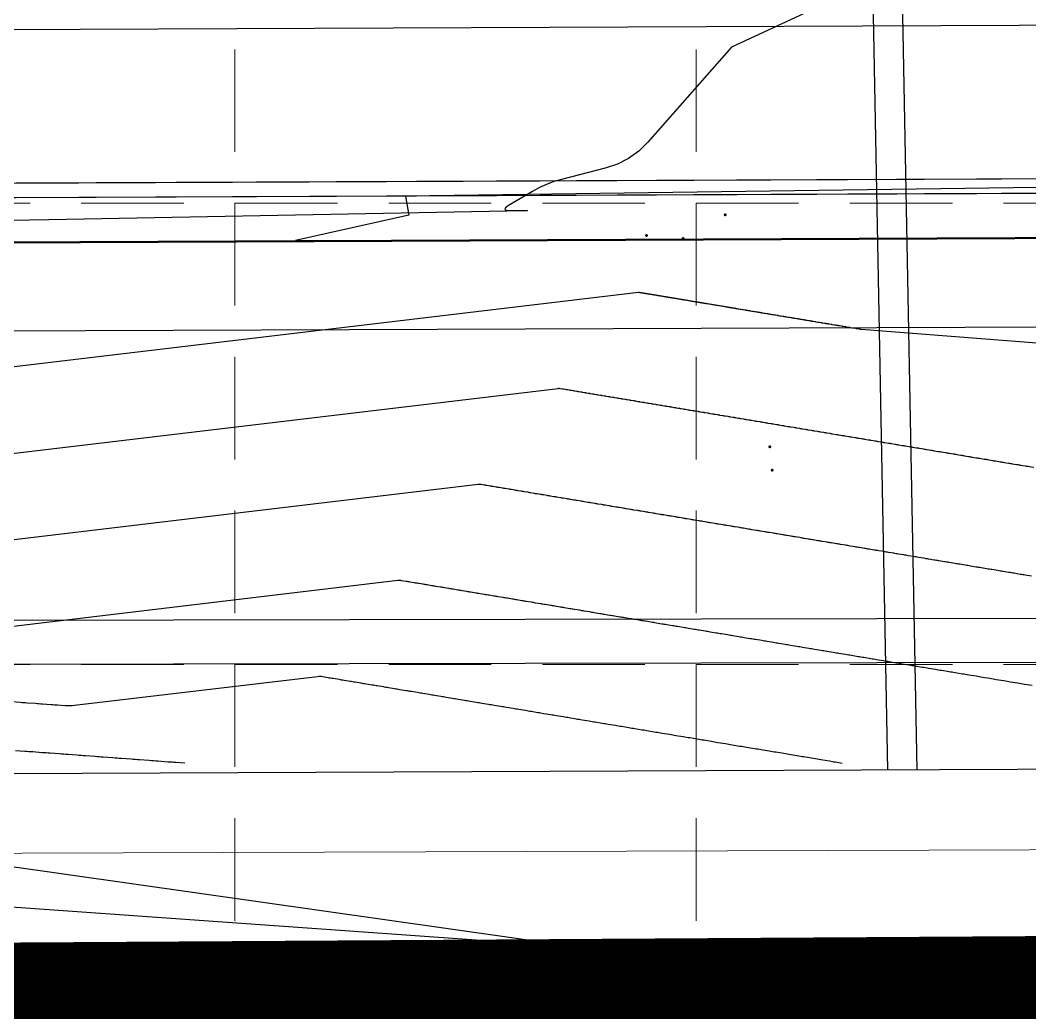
# Model space of a CAD drawing. Header units: feet. Extents: x 2331696 to 2332706, y 6924295 to 6924927.
# Drawn here: x 2332382.62 to 2332417.1, y 6924725.01 to 6924758.9 of the extents above; entities that cross this region are included whole.
import ezdxf

# ---------------------------------------------------------------- set-up
doc = ezdxf.new("R2010")
doc.units = ezdxf.units.FT
doc.header["$MEASUREMENT"] = 0
doc.linetypes.add('DASHED', pattern=[0.75, 0.5, -0.25])
doc.linetypes.add('HIDDEN', pattern=[0.375, 0.25, -0.125])
for name, color, linetype in [('A-building', 3, 'Continuous'), ('BNDY', 7, 'Continuous'), ('EC', 35, 'Continuous'), ('EX-SD-REMOVE', 81, 'Continuous'), ('EX-SPOT-ELEV', 7, 'Continuous'), ('EX-SS', 90, 'Continuous'), ('EX-WL', 140, 'Continuous'), ('GRID', 254, 'HIDDEN'), ('Level 58', 7, 'Continuous'), ('PC', 35, 'Continuous'), ('PROP-B-CURB', 15, 'Continuous'), ('PROP-F-CURB', 4, 'Continuous'), ('SD-LN', 5, 'Continuous'), ('SRF-FLT', 7, 'Continuous'), ('TXT-FRZ', 4, 'Continuous')]:
    doc.layers.add(name, color=color, linetype=linetype)
doc.linetypes.add('TRACKS3', pattern='A,0.0375,[130,ltypeshp.shx,S=0.0625,R=0,X=0,Y=0],0.0375', length=0.075)

# ---------------------------------------------------------------- blocks, each defined once
blk = doc.blocks.new('SURFPT_233')
at = {"layer": 'Level 58', "color": 51, "linetype": 'Continuous', "lineweight": 53}
blk.add_point((0, 0), dxfattribs=at)
blk = doc.blocks.new('SURFPT_720')
at = {"layer": 'Level 58', "color": 51, "linetype": 'Continuous', "lineweight": 53}
blk.add_point((0, 0), dxfattribs=at)
blk = doc.blocks.new('SURFPT_371')
at = {"layer": 'Level 58', "color": 51, "linetype": 'Continuous', "lineweight": 53}
blk.add_point((0, 0), dxfattribs=at)
blk = doc.blocks.new('SURFPT_374')
at = {"layer": 'Level 58', "color": 51, "linetype": 'Continuous', "lineweight": 53}
blk.add_point((0, 0), dxfattribs=at)
blk = doc.blocks.new('SURFPT_375')
at = {"layer": 'Level 58', "color": 51, "linetype": 'Continuous', "lineweight": 53}
blk.add_point((0, 0), dxfattribs=at)
blk = doc.blocks.new('SURFPT_717')
at = {"layer": 'Level 58', "color": 51, "linetype": 'Continuous', "lineweight": 53}
blk.add_point((0, 0), dxfattribs=at)

msp = doc.modelspace()

# ---------------------------------------------------------------- linework, layer by layer
at = {"layer": 'A-building', "color": 7}
msp.add_lwpolyline([(2332363.341, 6924751.256), (2332437.899, 6924751.569), (2332437.977, 6924733.402), (2332363.419, 6924733.089)], close=True, dxfattribs=at)
at = {"layer": 'BNDY', "linetype": 'Continuous', "lineweight": 0}
msp.add_lwpolyline([(2332216.086, 6924649.985), (2332218.475, 6924510.309), (2332370.307, 6924514.438), (2332372.367, 6924730.425), (2332461.786, 6924730.715), (2332462.969, 6924636.138), (2332591.43, 6924638.783), (2332685.186, 6924683.007)], dxfattribs=at)
at = {"layer": 'EC', "flags": 128}
for points, elevation in [([(2332416.563, 6924762.467), (2332406.91, 6924757.974), (2332406.91, 6924757.974), (2332406.91, 6924757.974), (2332406.91, 6924757.974), (2332406.91, 6924757.974), (2332406.91, 6924757.974), (2332406.91, 6924757.974), (2332406.91, 6924757.974), (2332406.91, 6924757.974), (2332406.91, 6924757.974), (2332404.054, 6924754.74), (2332403.741, 6924754.433), (2332403.394, 6924754.182), (2332403.013, 6924753.987), (2332402.597, 6924753.848), (2332401.101, 6924753.464), (2332400.843, 6924753.388), (2332400.592, 6924753.295), (2332400.348, 6924753.183), (2332400.112, 6924753.054), (2332399.29, 6924752.567), (2332399.194, 6924752.498), (2332399.169, 6924752.448), (2332399.215, 6924752.418), (2332399.333, 6924752.407), (2332399.833, 6924752.401), (2332399.914, 6924752.4), (2332399.941, 6924752.398), (2332399.914, 6924752.396), (2332399.833, 6924752.394), (2332383.591, 6924752.083), (2332381.561, 6924752.048)], 698), ([(2332363.392, 6924744.807), (2332403.73, 6924749.611), (2332403.737, 6924749.612), (2332403.744, 6924749.612), (2332403.75, 6924749.611), (2332403.757, 6924749.61), (2332403.779, 6924749.607), (2332403.784, 6924749.606), (2332403.789, 6924749.605), (2332403.793, 6924749.604), (2332403.798, 6924749.604), (2332403.823, 6924749.599), (2332403.829, 6924749.599), (2332403.834, 6924749.598), (2332403.839, 6924749.597), (2332403.845, 6924749.596), (2332403.869, 6924749.592), (2332403.874, 6924749.591), (2332403.88, 6924749.59), (2332403.885, 6924749.589), (2332403.89, 6924749.588), (2332403.915, 6924749.584), (2332403.92, 6924749.583), (2332403.926, 6924749.582), (2332403.931, 6924749.582), (2332403.936, 6924749.581), (2332403.962, 6924749.576), (2332403.967, 6924749.576), (2332403.972, 6924749.575), (2332403.978, 6924749.574), (2332403.983, 6924749.573), (2332404.008, 6924749.569), (2332404.014, 6924749.568), (2332404.019, 6924749.567), (2332404.025, 6924749.566), (2332404.03, 6924749.565), (2332404.055, 6924749.561), (2332404.061, 6924749.56), (2332404.066, 6924749.559), (2332404.072, 6924749.558), (2332404.077, 6924749.557), (2332404.103, 6924749.553), (2332404.109, 6924749.552), (2332404.114, 6924749.551), (2332404.12, 6924749.55), (2332404.125, 6924749.549), (2332404.151, 6924749.545), (2332404.157, 6924749.544), (2332404.162, 6924749.543), (2332404.168, 6924749.542), (2332404.173, 6924749.541), (2332404.199, 6924749.537), (2332404.205, 6924749.536), (2332404.211, 6924749.535), (2332404.216, 6924749.534), (2332404.222, 6924749.533), (2332404.248, 6924749.529), (2332404.254, 6924749.528), (2332404.26, 6924749.527), (2332404.265, 6924749.526), (2332404.271, 6924749.525), (2332404.297, 6924749.521), (2332404.303, 6924749.52), (2332404.309, 6924749.519), (2332404.315, 6924749.518), (2332404.32, 6924749.517), (2332404.347, 6924749.512), (2332404.353, 6924749.511), (2332404.359, 6924749.51), (2332404.364, 6924749.509), (2332404.37, 6924749.508), (2332404.397, 6924749.504), (2332404.403, 6924749.503), (2332404.409, 6924749.502), (2332404.415, 6924749.501), (2332404.42, 6924749.5), (2332404.448, 6924749.496), (2332404.453, 6924749.495), (2332404.459, 6924749.494), (2332404.465, 6924749.493), (2332404.471, 6924749.492), (2332404.499, 6924749.487), (2332404.504, 6924749.486), (2332404.51, 6924749.485), (2332404.516, 6924749.484), (2332404.522, 6924749.483), (2332404.55, 6924749.479), (2332404.556, 6924749.478), (2332404.562, 6924749.477), (2332404.568, 6924749.476), (2332404.574, 6924749.475), (2332404.602, 6924749.47), (2332404.608, 6924749.469), (2332404.614, 6924749.468), (2332404.62, 6924749.467), (2332404.626, 6924749.466), (2332404.654, 6924749.461), (2332404.66, 6924749.46), (2332404.666, 6924749.459), (2332404.672, 6924749.458), (2332404.678, 6924749.457), (2332404.707, 6924749.452), (2332404.713, 6924749.451), (2332404.719, 6924749.45), (2332404.725, 6924749.449), (2332404.731, 6924749.448), (2332404.76, 6924749.444), (2332404.766, 6924749.443), (2332404.772, 6924749.441), (2332404.779, 6924749.44), (2332404.785, 6924749.439), (2332404.814, 6924749.435), (2332404.82, 6924749.434), (2332404.826, 6924749.433), (2332404.832, 6924749.431), (2332404.839, 6924749.43), (2332404.868, 6924749.426), (2332404.874, 6924749.425), (2332404.88, 6924749.423), (2332404.887, 6924749.422), (2332404.893, 6924749.421), (2332404.923, 6924749.416), (2332404.929, 6924749.415), (2332404.935, 6924749.414), (2332404.942, 6924749.413), (2332404.948, 6924749.412), (2332404.978, 6924749.407), (2332404.984, 6924749.406), (2332404.991, 6924749.405), (2332404.997, 6924749.404), (2332405.003, 6924749.403), (2332405.033, 6924749.398), (2332405.04, 6924749.397), (2332405.046, 6924749.396), (2332405.053, 6924749.395), (2332405.059, 6924749.394), (2332405.09, 6924749.389), (2332405.096, 6924749.388), (2332405.103, 6924749.387), (2332405.109, 6924749.385), (2332405.116, 6924749.384), (2332405.146, 6924749.379), (2332405.153, 6924749.378), (2332405.159, 6924749.377), (2332405.166, 6924749.376), (2332405.173, 6924749.375), (2332405.204, 6924749.37), (2332405.21, 6924749.369), (2332405.217, 6924749.368), (2332405.223, 6924749.366), (2332405.23, 6924749.365), (2332405.261, 6924749.36), (2332405.268, 6924749.359), (2332405.275, 6924749.358), (2332405.281, 6924749.357), (2332405.288, 6924749.356), (2332405.32, 6924749.35), (2332405.326, 6924749.349), (2332405.333, 6924749.348), (2332405.34, 6924749.347), (2332405.347, 6924749.346), (2332405.378, 6924749.341), (2332405.385, 6924749.339), (2332405.392, 6924749.338), (2332405.399, 6924749.337), (2332405.406, 6924749.336), (2332405.438, 6924749.331), (2332405.445, 6924749.33), (2332405.452, 6924749.328), (2332405.458, 6924749.327), (2332405.465, 6924749.326), (2332405.498, 6924749.321), (2332405.505, 6924749.32), (2332405.512, 6924749.318), (2332405.519, 6924749.317), (2332405.526, 6924749.316), (2332405.558, 6924749.311), (2332405.565, 6924749.309), (2332405.572, 6924749.308), (2332405.579, 6924749.307), (2332405.586, 6924749.306), (2332405.619, 6924749.3), (2332405.626, 6924749.299), (2332405.633, 6924749.298), (2332405.641, 6924749.297), (2332405.648, 6924749.296), (2332405.681, 6924749.29), (2332405.688, 6924749.289), (2332405.695, 6924749.288), (2332405.702, 6924749.287), (2332405.71, 6924749.285), (2332405.743, 6924749.28), (2332405.75, 6924749.279), (2332405.758, 6924749.277), (2332405.765, 6924749.276), (2332405.772, 6924749.275), (2332405.806, 6924749.269), (2332405.813, 6924749.268), (2332405.821, 6924749.267), (2332405.828, 6924749.266), (2332405.835, 6924749.265), (2332405.87, 6924749.259), (2332405.877, 6924749.258), (2332405.884, 6924749.256), (2332405.892, 6924749.255), (2332405.899, 6924749.254), (2332405.934, 6924749.248), (2332405.941, 6924749.247), (2332405.949, 6924749.246), (2332405.956, 6924749.244), (2332405.963, 6924749.243), (2332405.998, 6924749.237), (2332406.006, 6924749.236), (2332406.013, 6924749.235), (2332406.021, 6924749.234), (2332406.028, 6924749.232), (2332406.064, 6924749.227), (2332406.071, 6924749.225), (2332406.079, 6924749.224), (2332406.087, 6924749.223), (2332406.094, 6924749.221), (2332406.13, 6924749.216), (2332406.138, 6924749.214), (2332406.145, 6924749.213), (2332406.153, 6924749.212), (2332406.16, 6924749.21), (2332406.197, 6924749.204), (2332406.204, 6924749.203), (2332406.212, 6924749.202), (2332406.22, 6924749.201), (2332406.227, 6924749.199), (2332406.264, 6924749.193), (2332406.272, 6924749.192), (2332406.279, 6924749.191), (2332406.287, 6924749.189), (2332406.295, 6924749.188), (2332406.332, 6924749.182), (2332406.34, 6924749.181), (2332406.348, 6924749.179), (2332406.356, 6924749.178), (2332406.363, 6924749.177), (2332406.401, 6924749.17), (2332406.409, 6924749.169), (2332406.417, 6924749.168), (2332406.425, 6924749.166), (2332406.432, 6924749.165), (2332406.47, 6924749.159), (2332406.478, 6924749.158), (2332406.486, 6924749.156), (2332406.494, 6924749.155), (2332406.502, 6924749.154), (2332406.54, 6924749.147), (2332406.548, 6924749.146), (2332406.556, 6924749.145), (2332406.565, 6924749.143), (2332406.573, 6924749.142), (2332406.611, 6924749.135), (2332406.619, 6924749.134), (2332406.627, 6924749.133), (2332406.636, 6924749.131), (2332406.644, 6924749.13), (2332406.683, 6924749.124), (2332406.691, 6924749.122), (2332406.699, 6924749.121), (2332406.707, 6924749.119), (2332406.716, 6924749.118), (2332406.755, 6924749.111), (2332406.763, 6924749.11), (2332406.772, 6924749.109), (2332406.78, 6924749.107), (2332406.788, 6924749.106), (2332406.828, 6924749.099), (2332406.836, 6924749.098), (2332406.845, 6924749.096), (2332406.853, 6924749.095), (2332406.862, 6924749.094), (2332406.902, 6924749.087), (2332406.91, 6924749.086), (2332406.919, 6924749.084), (2332406.927, 6924749.083), (2332406.936, 6924749.081), (2332406.976, 6924749.075), (2332406.985, 6924749.073), (2332406.994, 6924749.072), (2332407.002, 6924749.07), (2332407.011, 6924749.069), (2332407.052, 6924749.062), (2332407.061, 6924749.061), (2332407.069, 6924749.059), (2332407.078, 6924749.058), (2332407.087, 6924749.056), (2332407.128, 6924749.049), (2332407.137, 6924749.048), (2332407.146, 6924749.046), (2332407.155, 6924749.045), (2332407.163, 6924749.043), (2332407.205, 6924749.037), (2332407.214, 6924749.035), (2332407.223, 6924749.034), (2332407.232, 6924749.032), (2332407.241, 6924749.031), (2332407.283, 6924749.024), (2332407.292, 6924749.022), (2332407.301, 6924749.021), (2332407.31, 6924749.019), (2332407.319, 6924749.018), (2332407.362, 6924749.01), (2332407.371, 6924749.009), (2332407.38, 6924749.007), (2332407.389, 6924749.006), (2332407.398, 6924749.004), (2332407.441, 6924748.997), (2332407.45, 6924748.996), (2332407.46, 6924748.994), (2332407.469, 6924748.993), (2332407.478, 6924748.991), (2332407.522, 6924748.984), (2332407.531, 6924748.982), (2332407.54, 6924748.981), (2332407.55, 6924748.979), (2332407.559, 6924748.978), (2332407.603, 6924748.97), (2332407.612, 6924748.969), (2332407.622, 6924748.967), (2332407.631, 6924748.966), (2332407.641, 6924748.964), (2332407.685, 6924748.957), (2332407.695, 6924748.955), (2332407.704, 6924748.953), (2332407.714, 6924748.952), (2332407.723, 6924748.95), (2332407.768, 6924748.943), (2332407.778, 6924748.941), (2332407.788, 6924748.94), (2332407.797, 6924748.938), (2332407.807, 6924748.936), (2332407.852, 6924748.929), (2332407.862, 6924748.927), (2332407.872, 6924748.926), (2332407.882, 6924748.924), (2332407.891, 6924748.922), (2332407.937, 6924748.915), (2332407.947, 6924748.913), (2332407.957, 6924748.911), (2332407.967, 6924748.91), (2332407.977, 6924748.908), (2332408.023, 6924748.9), (2332408.033, 6924748.899), (2332408.043, 6924748.897), (2332408.053, 6924748.895), (2332408.063, 6924748.894), (2332408.11, 6924748.886), (2332408.12, 6924748.884), (2332408.13, 6924748.883), (2332408.14, 6924748.881), (2332408.151, 6924748.879), (2332408.198, 6924748.871), (2332408.208, 6924748.87), (2332408.219, 6924748.868), (2332408.229, 6924748.866), (2332408.239, 6924748.864), (2332408.287, 6924748.856), (2332408.297, 6924748.855), (2332408.308, 6924748.853), (2332408.318, 6924748.851), (2332408.328, 6924748.85), (2332408.377, 6924748.841), (2332408.387, 6924748.84), (2332408.398, 6924748.838), (2332408.408, 6924748.836), (2332408.419, 6924748.835), (2332408.468, 6924748.826), (2332408.479, 6924748.825), (2332408.489, 6924748.823), (2332408.5, 6924748.821), (2332408.51, 6924748.819), (2332408.56, 6924748.811), (2332408.571, 6924748.809), (2332408.582, 6924748.807), (2332408.592, 6924748.806), (2332408.603, 6924748.804), (2332408.653, 6924748.795), (2332408.664, 6924748.794), (2332408.675, 6924748.792), (2332408.686, 6924748.79), (2332408.697, 6924748.788), (2332408.748, 6924748.78), (2332408.759, 6924748.778), (2332408.77, 6924748.776), (2332408.78, 6924748.774), (2332408.791, 6924748.772), (2332408.843, 6924748.764), (2332408.854, 6924748.762), (2332408.865, 6924748.76), (2332408.876, 6924748.758), (2332408.887, 6924748.757), (2332408.94, 6924748.748), (2332408.951, 6924748.746), (2332408.962, 6924748.744), (2332408.973, 6924748.742), (2332408.984, 6924748.74), (2332409.037, 6924748.732), (2332409.049, 6924748.73), (2332409.06, 6924748.728), (2332409.071, 6924748.726), (2332409.083, 6924748.724), (2332409.136, 6924748.715), (2332409.148, 6924748.713), (2332409.159, 6924748.711), (2332409.171, 6924748.709), (2332409.182, 6924748.707), (2332409.236, 6924748.698), (2332409.248, 6924748.696), (2332409.26, 6924748.695), (2332409.271, 6924748.693), (2332409.283, 6924748.691), (2332409.338, 6924748.682), (2332409.349, 6924748.68), (2332409.361, 6924748.678), (2332409.373, 6924748.676), (2332409.385, 6924748.674), (2332409.44, 6924748.664), (2332409.452, 6924748.662), (2332409.464, 6924748.661), (2332409.476, 6924748.659), (2332409.488, 6924748.657), (2332409.544, 6924748.647), (2332409.556, 6924748.645), (2332409.568, 6924748.643), (2332409.58, 6924748.641), (2332409.592, 6924748.639), (2332409.649, 6924748.63), (2332409.662, 6924748.628), (2332409.674, 6924748.626), (2332409.686, 6924748.624), (2332409.698, 6924748.622), (2332409.756, 6924748.612), (2332409.768, 6924748.61), (2332409.781, 6924748.608), (2332409.793, 6924748.606), (2332409.805, 6924748.604), (2332409.864, 6924748.594), (2332409.876, 6924748.592), (2332409.889, 6924748.59), (2332409.901, 6924748.588), (2332409.914, 6924748.586), (2332409.973, 6924748.576), (2332409.986, 6924748.574), (2332409.998, 6924748.572), (2332410.011, 6924748.569), (2332410.024, 6924748.567), (2332410.084, 6924748.557), (2332410.096, 6924748.555), (2332410.109, 6924748.553), (2332410.122, 6924748.551), (2332410.135, 6924748.549), (2332410.196, 6924748.539), (2332410.209, 6924748.537), (2332410.222, 6924748.534), (2332410.235, 6924748.532), (2332410.248, 6924748.53), (2332410.309, 6924748.52), (2332410.322, 6924748.518), (2332410.335, 6924748.515), (2332410.349, 6924748.513), (2332410.362, 6924748.511), (2332410.424, 6924748.501), (2332410.437, 6924748.498), (2332410.451, 6924748.496), (2332410.464, 6924748.494), (2332410.478, 6924748.492), (2332410.541, 6924748.481), (2332410.554, 6924748.479), (2332410.568, 6924748.477), (2332410.581, 6924748.475), (2332410.595, 6924748.472), (2332410.659, 6924748.462), (2332410.672, 6924748.459), (2332410.686, 6924748.457), (2332410.7, 6924748.455), (2332410.714, 6924748.453), (2332410.778, 6924748.442), (2332410.792, 6924748.439), (2332410.806, 6924748.437), (2332410.82, 6924748.435), (2332410.834, 6924748.432), (2332410.9, 6924748.422), (2332410.914, 6924748.419), (2332410.928, 6924748.417), (2332410.942, 6924748.415), (2332410.956, 6924748.412), (2332411.023, 6924748.401), (2332411.037, 6924748.399), (2332411.051, 6924748.396), (2332411.065, 6924748.394), (2332411.08, 6924748.392), (2332411.147, 6924748.38), (2332411.162, 6924748.378), (2332411.176, 6924748.376), (2332411.19, 6924748.373), (2332411.205, 6924748.371), (2332411.273, 6924748.359), (2332411.288, 6924748.357), (2332411.303, 6924748.355), (2332411.318, 6924748.353), (2332411.332, 6924748.352), (2332437.972, 6924746.281)], 698), ([(2332364.166, 6924741.944), (2332400.983, 6924746.328), (2332401.002, 6924746.33), (2332401.021, 6924746.33), (2332401.04, 6924746.329), (2332401.059, 6924746.327), (2332401.121, 6924746.316), (2332401.134, 6924746.314), (2332401.147, 6924746.312), (2332401.16, 6924746.31), (2332401.173, 6924746.308), (2332401.244, 6924746.296), (2332401.259, 6924746.293), (2332401.274, 6924746.291), (2332401.289, 6924746.288), (2332401.304, 6924746.286), (2332401.372, 6924746.274), (2332401.387, 6924746.272), (2332401.401, 6924746.27), (2332401.416, 6924746.267), (2332401.431, 6924746.265), (2332401.5, 6924746.253), (2332401.515, 6924746.251), (2332401.53, 6924746.248), (2332401.545, 6924746.246), (2332401.56, 6924746.243), (2332401.63, 6924746.232), (2332401.645, 6924746.229), (2332401.66, 6924746.227), (2332401.675, 6924746.224), (2332401.69, 6924746.222), (2332401.761, 6924746.21), (2332401.776, 6924746.207), (2332401.791, 6924746.205), (2332401.806, 6924746.202), (2332401.821, 6924746.2), (2332401.893, 6924746.188), (2332401.908, 6924746.185), (2332401.923, 6924746.183), (2332401.938, 6924746.18), (2332401.954, 6924746.178), (2332402.026, 6924746.166), (2332402.041, 6924746.163), (2332402.056, 6924746.161), (2332402.072, 6924746.158), (2332402.087, 6924746.155), (2332402.16, 6924746.143), (2332402.175, 6924746.141), (2332402.191, 6924746.138), (2332402.206, 6924746.136), (2332402.222, 6924746.133), (2332402.295, 6924746.121), (2332402.31, 6924746.118), (2332402.326, 6924746.116), (2332402.342, 6924746.113), (2332402.357, 6924746.11), (2332402.431, 6924746.098), (2332402.447, 6924746.096), (2332402.463, 6924746.093), (2332402.478, 6924746.09), (2332402.494, 6924746.088), (2332402.569, 6924746.075), (2332402.585, 6924746.073), (2332402.6, 6924746.07), (2332402.616, 6924746.067), (2332402.632, 6924746.065), (2332402.707, 6924746.052), (2332402.723, 6924746.05), (2332402.739, 6924746.047), (2332402.755, 6924746.044), (2332402.772, 6924746.042), (2332402.847, 6924746.029), (2332402.863, 6924746.026), (2332402.88, 6924746.024), (2332402.896, 6924746.021), (2332402.912, 6924746.018), (2332402.988, 6924746.005), (2332403.005, 6924746.003), (2332403.021, 6924746), (2332403.037, 6924745.997), (2332403.054, 6924745.995), (2332403.131, 6924745.982), (2332403.147, 6924745.979), (2332403.164, 6924745.976), (2332403.18, 6924745.974), (2332403.197, 6924745.971), (2332403.274, 6924745.958), (2332403.291, 6924745.955), (2332403.307, 6924745.952), (2332403.324, 6924745.95), (2332403.341, 6924745.947), (2332403.419, 6924745.934), (2332403.436, 6924745.931), (2332403.453, 6924745.928), (2332403.469, 6924745.925), (2332403.486, 6924745.923), (2332403.565, 6924745.909), (2332403.582, 6924745.907), (2332403.599, 6924745.904), (2332403.616, 6924745.901), (2332403.633, 6924745.898), (2332403.712, 6924745.885), (2332403.73, 6924745.882), (2332403.747, 6924745.879), (2332403.764, 6924745.876), (2332403.781, 6924745.874), (2332403.861, 6924745.86), (2332403.878, 6924745.857), (2332403.896, 6924745.854), (2332403.913, 6924745.852), (2332403.93, 6924745.849), (2332404.011, 6924745.835), (2332404.029, 6924745.832), (2332404.046, 6924745.829), (2332404.063, 6924745.826), (2332404.081, 6924745.824), (2332404.163, 6924745.81), (2332404.18, 6924745.807), (2332404.198, 6924745.804), (2332404.215, 6924745.801), (2332404.233, 6924745.798), (2332404.315, 6924745.785), (2332404.333, 6924745.782), (2332404.351, 6924745.779), (2332404.368, 6924745.776), (2332404.386, 6924745.773), (2332404.469, 6924745.759), (2332404.487, 6924745.756), (2332404.505, 6924745.753), (2332404.523, 6924745.75), (2332404.541, 6924745.747), (2332404.625, 6924745.733), (2332404.643, 6924745.73), (2332404.661, 6924745.727), (2332404.679, 6924745.724), (2332404.697, 6924745.721), (2332404.782, 6924745.707), (2332404.8, 6924745.704), (2332404.818, 6924745.701), (2332404.837, 6924745.698), (2332404.855, 6924745.695), (2332404.94, 6924745.68), (2332404.959, 6924745.677), (2332404.977, 6924745.674), (2332404.995, 6924745.671), (2332405.014, 6924745.668), (2332405.1, 6924745.654), (2332405.119, 6924745.651), (2332405.137, 6924745.648), (2332405.156, 6924745.645), (2332405.174, 6924745.642)], 697), ([(2332405.156, 6924745.645), (2332405.174, 6924745.642), (2332405.262, 6924745.627), (2332405.28, 6924745.624), (2332405.299, 6924745.621), (2332405.318, 6924745.618), (2332405.336, 6924745.615), (2332405.424, 6924745.6), (2332405.443, 6924745.597), (2332405.462, 6924745.594), (2332405.481, 6924745.59), (2332405.5, 6924745.587), (2332405.589, 6924745.573), (2332405.608, 6924745.569), (2332405.627, 6924745.566), (2332405.646, 6924745.563), (2332405.665, 6924745.56), (2332405.755, 6924745.545), (2332405.774, 6924745.542), (2332405.793, 6924745.539), (2332405.812, 6924745.535), (2332405.832, 6924745.532), (2332405.922, 6924745.517), (2332405.942, 6924745.514), (2332405.961, 6924745.511), (2332405.98, 6924745.507), (2332406, 6924745.504), (2332406.091, 6924745.489), (2332406.111, 6924745.486), (2332406.131, 6924745.482), (2332406.15, 6924745.479), (2332406.17, 6924745.476), (2332406.262, 6924745.46), (2332406.282, 6924745.457), (2332406.302, 6924745.454), (2332406.321, 6924745.451), (2332406.341, 6924745.447), (2332406.434, 6924745.432), (2332406.454, 6924745.428), (2332406.474, 6924745.425), (2332406.494, 6924745.422), (2332406.514, 6924745.419), (2332406.608, 6924745.403), (2332406.629, 6924745.399), (2332406.649, 6924745.396), (2332406.669, 6924745.393), (2332406.689, 6924745.389), (2332406.784, 6924745.374), (2332406.804, 6924745.37), (2332406.825, 6924745.367), (2332406.845, 6924745.363), (2332406.865, 6924745.36), (2332406.961, 6924745.344), (2332406.982, 6924745.341), (2332407.003, 6924745.337), (2332407.023, 6924745.334), (2332407.044, 6924745.33), (2332407.141, 6924745.314), (2332407.161, 6924745.311), (2332407.182, 6924745.307), (2332407.203, 6924745.304), (2332407.224, 6924745.3), (2332407.321, 6924745.284), (2332407.342, 6924745.281), (2332407.363, 6924745.277), (2332407.384, 6924745.274), (2332407.405, 6924745.27), (2332407.504, 6924745.254), (2332407.525, 6924745.25), (2332407.546, 6924745.247), (2332407.568, 6924745.243), (2332407.589, 6924745.24), (2332407.689, 6924745.223), (2332407.71, 6924745.219), (2332407.731, 6924745.216), (2332407.753, 6924745.212), (2332407.774, 6924745.209), (2332407.875, 6924745.192), (2332407.896, 6924745.188), (2332407.918, 6924745.185), (2332407.94, 6924745.181), (2332407.961, 6924745.178), (2332408.063, 6924745.161), (2332408.085, 6924745.157), (2332408.107, 6924745.153), (2332408.128, 6924745.15), (2332408.15, 6924745.146), (2332408.253, 6924745.129), (2332408.275, 6924745.125), (2332408.297, 6924745.122), (2332408.319, 6924745.118), (2332408.341, 6924745.114), (2332408.445, 6924745.097), (2332408.467, 6924745.093), (2332408.49, 6924745.09), (2332408.512, 6924745.086), (2332408.534, 6924745.082), (2332408.639, 6924745.065), (2332408.661, 6924745.061), (2332408.684, 6924745.057), (2332408.706, 6924745.054), (2332408.729, 6924745.05), (2332408.835, 6924745.032), (2332408.858, 6924745.028), (2332408.88, 6924745.025), (2332408.903, 6924745.021), (2332408.926, 6924745.017), (2332409.033, 6924744.999), (2332409.056, 6924744.995), (2332409.079, 6924744.992), (2332409.102, 6924744.988), (2332409.125, 6924744.984), (2332409.233, 6924744.966), (2332409.256, 6924744.962), (2332409.279, 6924744.958), (2332409.302, 6924744.954), (2332409.326, 6924744.951), (2332409.435, 6924744.932), (2332409.458, 6924744.928), (2332409.482, 6924744.925), (2332409.505, 6924744.921), (2332409.529, 6924744.917), (2332409.639, 6924744.898), (2332409.663, 6924744.894), (2332409.686, 6924744.89), (2332409.71, 6924744.887), (2332409.734, 6924744.883), (2332409.845, 6924744.864), (2332409.869, 6924744.86), (2332409.893, 6924744.856), (2332409.917, 6924744.852), (2332409.941, 6924744.848), (2332410.054, 6924744.829), (2332410.078, 6924744.825), (2332410.102, 6924744.821), (2332410.126, 6924744.817), (2332410.15, 6924744.813), (2332410.264, 6924744.794), (2332410.289, 6924744.79), (2332410.313, 6924744.786), (2332410.338, 6924744.782), (2332410.362, 6924744.778), (2332410.477, 6924744.759), (2332410.502, 6924744.755), (2332410.527, 6924744.751), (2332410.551, 6924744.746), (2332410.576, 6924744.742), (2332410.693, 6924744.723), (2332410.718, 6924744.719), (2332410.743, 6924744.715), (2332410.767, 6924744.711), (2332410.792, 6924744.706), (2332410.91, 6924744.687), (2332410.935, 6924744.683), (2332410.961, 6924744.678), (2332410.986, 6924744.674), (2332411.011, 6924744.67), (2332411.13, 6924744.65), (2332411.156, 6924744.646), (2332411.181, 6924744.642), (2332411.207, 6924744.637), (2332411.232, 6924744.633), (2332411.352, 6924744.613), (2332411.378, 6924744.609), (2332411.404, 6924744.605), (2332411.43, 6924744.6), (2332411.455, 6924744.596), (2332411.577, 6924744.576), (2332411.603, 6924744.571), (2332411.629, 6924744.567), (2332411.655, 6924744.563), (2332411.681, 6924744.558), (2332411.804, 6924744.538), (2332411.831, 6924744.534), (2332411.857, 6924744.529), (2332411.883, 6924744.525), (2332411.91, 6924744.52), (2332412.034, 6924744.5), (2332412.061, 6924744.495), (2332412.087, 6924744.491), (2332412.114, 6924744.486), (2332412.14, 6924744.482), (2332412.266, 6924744.461), (2332412.293, 6924744.457), (2332412.32, 6924744.452), (2332412.347, 6924744.448), (2332412.374, 6924744.443), (2332412.501, 6924744.422), (2332412.528, 6924744.417), (2332412.556, 6924744.413), (2332412.583, 6924744.408), (2332412.61, 6924744.404), (2332412.739, 6924744.382), (2332412.766, 6924744.378), (2332412.794, 6924744.373), (2332412.821, 6924744.369), (2332412.849, 6924744.364), (2332412.979, 6924744.342), (2332413.007, 6924744.338), (2332413.034, 6924744.333), (2332413.062, 6924744.329), (2332413.09, 6924744.324), (2332413.222, 6924744.302), (2332413.25, 6924744.297), (2332413.278, 6924744.293), (2332413.306, 6924744.288), (2332413.334, 6924744.283), (2332413.467, 6924744.261), (2332413.496, 6924744.256), (2332413.524, 6924744.252), (2332413.553, 6924744.247), (2332413.581, 6924744.242), (2332413.716, 6924744.22), (2332413.745, 6924744.215), (2332413.774, 6924744.21), (2332413.802, 6924744.205), (2332413.831, 6924744.201), (2332413.967, 6924744.178), (2332413.996, 6924744.173), (2332414.026, 6924744.168), (2332414.055, 6924744.163), (2332414.084, 6924744.158), (2332414.222, 6924744.136), (2332414.251, 6924744.131), (2332414.281, 6924744.126), (2332414.31, 6924744.121), (2332414.34, 6924744.116), (2332414.479, 6924744.093), (2332414.509, 6924744.088), (2332414.539, 6924744.083), (2332414.568, 6924744.078), (2332414.598, 6924744.073), (2332414.739, 6924744.049), (2332414.769, 6924744.044), (2332414.8, 6924744.039), (2332414.83, 6924744.034), (2332414.86, 6924744.029), (2332415.003, 6924744.006), (2332415.033, 6924744), (2332415.064, 6924743.995), (2332415.094, 6924743.99), (2332415.125, 6924743.985), (2332415.269, 6924743.961), (2332415.3, 6924743.956), (2332415.331, 6924743.951), (2332415.362, 6924743.946), (2332415.393, 6924743.941), (2332415.539, 6924743.916), (2332415.57, 6924743.911), (2332415.602, 6924743.906), (2332415.633, 6924743.901), (2332415.664, 6924743.895), (2332415.812, 6924743.871), (2332415.844, 6924743.866), (2332415.875, 6924743.86), (2332415.907, 6924743.855), (2332415.939, 6924743.85), (2332416.088, 6924743.825), (2332416.121, 6924743.819), (2332416.153, 6924743.814), (2332416.185, 6924743.809), (2332416.217, 6924743.803), (2332416.368, 6924743.778), (2332416.401, 6924743.773), (2332416.433, 6924743.767), (2332416.466, 6924743.762), (2332416.498, 6924743.757), (2332416.651, 6924743.731), (2332416.684, 6924743.726), (2332416.717, 6924743.72), (2332416.75, 6924743.715), (2332416.783, 6924743.709), (2332416.938, 6924743.683), (2332416.971, 6924743.678), (2332417.005, 6924743.672), (2332417.038, 6924743.667), (2332417.071, 6924743.661), (2332417.228, 6924743.635)], 697), ([(2332417.149, 6924739.915), (2332416.942, 6924739.95), (2332416.897, 6924739.957), (2332416.853, 6924739.965), (2332416.808, 6924739.972), (2332416.764, 6924739.979), (2332416.558, 6924740.014), (2332416.514, 6924740.021), (2332416.47, 6924740.028), (2332416.426, 6924740.036), (2332416.382, 6924740.043), (2332416.179, 6924740.077), (2332416.136, 6924740.084), (2332416.092, 6924740.091), (2332416.049, 6924740.098), (2332416.005, 6924740.106), (2332415.804, 6924740.139), (2332415.761, 6924740.146), (2332415.718, 6924740.153), (2332415.675, 6924740.161), (2332415.632, 6924740.168), (2332415.433, 6924740.201), (2332415.391, 6924740.208), (2332415.348, 6924740.215), (2332415.306, 6924740.222), (2332415.263, 6924740.229), (2332415.066, 6924740.262), (2332415.024, 6924740.269), (2332414.982, 6924740.276), (2332414.94, 6924740.283), (2332414.898, 6924740.29), (2332414.704, 6924740.322), (2332414.662, 6924740.329), (2332414.62, 6924740.336), (2332414.579, 6924740.343), (2332414.537, 6924740.35), (2332414.345, 6924740.382), (2332414.303, 6924740.389), (2332414.262, 6924740.396), (2332414.221, 6924740.403), (2332414.18, 6924740.41), (2332413.989, 6924740.441), (2332413.949, 6924740.448), (2332413.908, 6924740.455), (2332413.867, 6924740.462), (2332413.826, 6924740.468), (2332413.638, 6924740.5), (2332413.598, 6924740.506), (2332413.557, 6924740.513), (2332413.517, 6924740.52), (2332413.477, 6924740.527), (2332413.29, 6924740.558), (2332413.251, 6924740.564), (2332413.211, 6924740.571), (2332413.171, 6924740.577), (2332413.131, 6924740.584), (2332412.946, 6924740.615), (2332412.907, 6924740.621), (2332412.867, 6924740.628), (2332412.828, 6924740.635), (2332412.788, 6924740.641), (2332412.606, 6924740.671), (2332412.567, 6924740.678), (2332412.528, 6924740.684), (2332412.489, 6924740.691), (2332412.45, 6924740.697), (2332412.269, 6924740.728), (2332412.23, 6924740.734), (2332412.192, 6924740.74), (2332412.153, 6924740.747), (2332412.114, 6924740.753), (2332411.936, 6924740.783), (2332411.897, 6924740.789), (2332411.859, 6924740.796), (2332411.821, 6924740.802), (2332411.783, 6924740.809), (2332411.606, 6924740.838), (2332411.568, 6924740.844), (2332411.53, 6924740.851), (2332411.492, 6924740.857), (2332411.454, 6924740.863), (2332411.279, 6924740.892), (2332411.242, 6924740.899), (2332411.204, 6924740.905), (2332411.167, 6924740.911), (2332411.129, 6924740.917), (2332410.956, 6924740.946), (2332410.919, 6924740.952), (2332410.882, 6924740.958), (2332410.845, 6924740.965), (2332410.808, 6924740.971), (2332410.636, 6924740.999), (2332410.599, 6924741.006), (2332410.563, 6924741.012), (2332410.526, 6924741.018), (2332410.489, 6924741.024), (2332410.319, 6924741.052), (2332410.283, 6924741.058), (2332410.247, 6924741.064), (2332410.21, 6924741.07), (2332410.174, 6924741.076), (2332410.006, 6924741.104), (2332409.97, 6924741.11), (2332409.934, 6924741.116), (2332409.898, 6924741.122), (2332409.862, 6924741.128), (2332409.695, 6924741.156), (2332409.66, 6924741.162), (2332409.624, 6924741.168), (2332409.588, 6924741.174), (2332409.553, 6924741.18), (2332409.388, 6924741.207), (2332409.353, 6924741.213), (2332409.317, 6924741.219), (2332409.282, 6924741.225), (2332409.247, 6924741.231), (2332409.084, 6924741.258), (2332409.049, 6924741.264), (2332409.014, 6924741.269), (2332408.979, 6924741.275), (2332408.944, 6924741.281), (2332408.782, 6924741.308), (2332408.748, 6924741.314), (2332408.713, 6924741.319), (2332408.679, 6924741.325), (2332408.644, 6924741.331), (2332408.484, 6924741.358), (2332408.45, 6924741.363), (2332408.415, 6924741.369), (2332408.381, 6924741.375), (2332408.347, 6924741.38), (2332408.189, 6924741.407), (2332408.155, 6924741.412), (2332408.121, 6924741.418), (2332408.087, 6924741.424), (2332408.053, 6924741.429), (2332407.896, 6924741.455), (2332407.862, 6924741.461), (2332407.829, 6924741.467), (2332407.795, 6924741.472), (2332407.762, 6924741.478), (2332407.606, 6924741.504), (2332407.573, 6924741.509), (2332407.54, 6924741.515), (2332407.506, 6924741.52), (2332407.473, 6924741.526), (2332407.319, 6924741.551), (2332407.286, 6924741.557), (2332407.253, 6924741.562), (2332407.22, 6924741.568), (2332407.187, 6924741.573), (2332407.035, 6924741.599), (2332407.002, 6924741.604), (2332406.97, 6924741.61), (2332406.937, 6924741.615), (2332406.904, 6924741.621), (2332406.754, 6924741.646), (2332406.721, 6924741.651), (2332406.689, 6924741.656), (2332406.656, 6924741.662), (2332406.624, 6924741.667), (2332406.475, 6924741.692), (2332406.443, 6924741.697), (2332406.411, 6924741.703), (2332406.379, 6924741.708), (2332406.347, 6924741.713), (2332406.198, 6924741.738), (2332406.167, 6924741.743), (2332406.135, 6924741.749), (2332406.103, 6924741.754), (2332406.071, 6924741.759), (2332405.925, 6924741.784), (2332405.893, 6924741.789), (2332405.862, 6924741.794), (2332405.83, 6924741.799), (2332405.799, 6924741.805), (2332405.654, 6924741.829), (2332405.623, 6924741.834), (2332405.591, 6924741.839), (2332405.56, 6924741.844), (2332405.529, 6924741.849), (2332405.385, 6924741.873), (2332405.354, 6924741.879), (2332405.323, 6924741.884), (2332405.293, 6924741.889), (2332405.262, 6924741.894), (2332405.119, 6924741.918), (2332405.088, 6924741.923), (2332405.058, 6924741.928), (2332405.027, 6924741.933), (2332404.997, 6924741.938), (2332404.855, 6924741.962), (2332404.825, 6924741.967), (2332404.795, 6924741.972), (2332404.765, 6924741.977), (2332404.734, 6924741.982), (2332404.594, 6924742.005), (2332404.564, 6924742.01), (2332404.534, 6924742.015), (2332404.504, 6924742.02), (2332404.474, 6924742.025), (2332404.335, 6924742.048), (2332404.306, 6924742.053), (2332404.276, 6924742.058), (2332404.246, 6924742.063), (2332404.216, 6924742.068), (2332404.079, 6924742.091), (2332404.049, 6924742.096), (2332404.02, 6924742.101), (2332403.99, 6924742.106), (2332403.961, 6924742.111), (2332403.825, 6924742.133), (2332403.795, 6924742.138), (2332403.766, 6924742.143), (2332403.737, 6924742.148), (2332403.708, 6924742.153), (2332403.573, 6924742.175), (2332403.544, 6924742.18), (2332403.515, 6924742.185), (2332403.486, 6924742.19), (2332403.457, 6924742.194), (2332403.323, 6924742.217), (2332403.294, 6924742.221), (2332403.266, 6924742.226), (2332403.237, 6924742.231), (2332403.208, 6924742.236), (2332403.076, 6924742.258), (2332403.047, 6924742.263), (2332403.019, 6924742.267), (2332402.99, 6924742.272), (2332402.962, 6924742.277), (2332402.831, 6924742.299), (2332402.802, 6924742.303), (2332402.774, 6924742.308), (2332402.746, 6924742.313), (2332402.718, 6924742.317), (2332402.588, 6924742.339), (2332402.56, 6924742.344), (2332402.532, 6924742.348), (2332402.504, 6924742.353), (2332402.476, 6924742.358), (2332402.347, 6924742.379), (2332402.319, 6924742.384), (2332402.291, 6924742.388), (2332402.264, 6924742.393), (2332402.236, 6924742.398), (2332402.108, 6924742.419), (2332402.08, 6924742.424), (2332402.053, 6924742.428), (2332402.026, 6924742.433), (2332401.998, 6924742.437), (2332401.871, 6924742.458), (2332401.844, 6924742.463), (2332401.817, 6924742.467), (2332401.79, 6924742.472), (2332401.762, 6924742.476), (2332401.636, 6924742.497), (2332401.61, 6924742.502), (2332401.583, 6924742.506), (2332401.556, 6924742.511), (2332401.529, 6924742.515), (2332401.404, 6924742.536), (2332401.377, 6924742.541), (2332401.35, 6924742.545), (2332401.324, 6924742.55), (2332401.297, 6924742.554), (2332401.173, 6924742.575), (2332401.147, 6924742.579), (2332401.12, 6924742.583), (2332401.094, 6924742.588), (2332401.067, 6924742.592), (2332400.945, 6924742.613), (2332400.918, 6924742.617), (2332400.892, 6924742.621), (2332400.866, 6924742.626), (2332400.839, 6924742.63), (2332400.718, 6924742.65), (2332400.692, 6924742.655), (2332400.666, 6924742.659), (2332400.64, 6924742.663), (2332400.614, 6924742.668), (2332400.493, 6924742.688), (2332400.467, 6924742.692), (2332400.442, 6924742.696), (2332400.416, 6924742.701), (2332400.39, 6924742.705), (2332400.27, 6924742.725), (2332400.245, 6924742.729), (2332400.219, 6924742.733), (2332400.193, 6924742.738), (2332400.168, 6924742.742), (2332400.049, 6924742.762), (2332400.024, 6924742.766), (2332399.999, 6924742.77), (2332399.973, 6924742.774), (2332399.948, 6924742.779), (2332399.83, 6924742.798), (2332399.805, 6924742.802), (2332399.78, 6924742.806), (2332399.755, 6924742.811), (2332399.729, 6924742.815), (2332399.613, 6924742.834), (2332399.588, 6924742.838), (2332399.563, 6924742.843), (2332399.538, 6924742.847), (2332399.513, 6924742.851), (2332399.397, 6924742.87), (2332399.373, 6924742.874), (2332399.348, 6924742.878), (2332399.323, 6924742.883), (2332399.298, 6924742.887), (2332399.184, 6924742.906), (2332399.159, 6924742.91), (2332399.135, 6924742.914), (2332399.11, 6924742.918), (2332399.085, 6924742.922), (2332398.972, 6924742.941), (2332398.947, 6924742.945), (2332398.923, 6924742.949), (2332398.899, 6924742.953), (2332398.874, 6924742.957), (2332398.762, 6924742.976), (2332398.737, 6924742.98), (2332398.713, 6924742.984), (2332398.689, 6924742.988), (2332398.665, 6924742.992), (2332398.553, 6924743.011), (2332398.529, 6924743.015), (2332398.505, 6924743.019), (2332398.481, 6924743.023), (2332398.457, 6924743.027), (2332398.346, 6924743.045), (2332398.323, 6924743.048), (2332398.299, 6924743.05), (2332398.275, 6924743.049), (2332398.251, 6924743.047), (2332370.94, 6924739.795)], 696), ([(2332417.176, 6924736.178), (2332416.914, 6924736.221), (2332416.858, 6924736.231), (2332416.801, 6924736.24), (2332416.745, 6924736.249), (2332416.689, 6924736.259), (2332416.43, 6924736.302), (2332416.375, 6924736.311), (2332416.319, 6924736.32), (2332416.264, 6924736.33), (2332416.208, 6924736.339), (2332415.952, 6924736.382), (2332415.897, 6924736.391), (2332415.842, 6924736.4), (2332415.787, 6924736.409), (2332415.732, 6924736.418), (2332415.478, 6924736.46), (2332415.424, 6924736.469), (2332415.369, 6924736.478), (2332415.315, 6924736.488), (2332415.261, 6924736.497), (2332415.009, 6924736.538), (2332414.956, 6924736.547), (2332414.902, 6924736.556), (2332414.848, 6924736.565), (2332414.794, 6924736.574), (2332414.546, 6924736.616), (2332414.492, 6924736.624), (2332414.439, 6924736.633), (2332414.386, 6924736.642), (2332414.333, 6924736.651), (2332414.087, 6924736.692), (2332414.034, 6924736.701), (2332413.981, 6924736.71), (2332413.929, 6924736.718), (2332413.876, 6924736.727), (2332413.632, 6924736.768), (2332413.58, 6924736.776), (2332413.528, 6924736.785), (2332413.476, 6924736.794), (2332413.424, 6924736.802), (2332413.183, 6924736.842), (2332413.131, 6924736.851), (2332413.08, 6924736.86), (2332413.028, 6924736.868), (2332412.976, 6924736.877), (2332412.738, 6924736.917), (2332412.687, 6924736.925), (2332412.636, 6924736.934), (2332412.584, 6924736.942), (2332412.533, 6924736.951), (2332412.297, 6924736.99), (2332412.247, 6924736.998), (2332412.196, 6924737.007), (2332412.145, 6924737.015), (2332412.095, 6924737.024), (2332411.861, 6924737.062), (2332411.811, 6924737.071), (2332411.761, 6924737.079), (2332411.711, 6924737.087), (2332411.661, 6924737.096), (2332411.429, 6924737.134), (2332411.38, 6924737.143), (2332411.33, 6924737.151), (2332411.28, 6924737.159), (2332411.231, 6924737.167), (2332411.002, 6924737.206), (2332410.953, 6924737.214), (2332410.904, 6924737.222), (2332410.854, 6924737.23), (2332410.805, 6924737.238), (2332410.578, 6924737.276), (2332410.53, 6924737.284), (2332410.481, 6924737.292), (2332410.433, 6924737.3), (2332410.384, 6924737.308), (2332410.159, 6924737.346), (2332410.111, 6924737.354), (2332410.063, 6924737.362), (2332410.015, 6924737.37), (2332409.967, 6924737.378), (2332409.744, 6924737.415), (2332409.697, 6924737.423), (2332409.649, 6924737.431), (2332409.601, 6924737.439), (2332409.554, 6924737.447), (2332409.333, 6924737.483), (2332409.286, 6924737.491), (2332409.239, 6924737.499), (2332409.192, 6924737.507), (2332409.144, 6924737.515), (2332408.926, 6924737.551), (2332408.88, 6924737.559), (2332408.833, 6924737.567), (2332408.786, 6924737.574), (2332408.739, 6924737.582), (2332408.523, 6924737.618), (2332408.477, 6924737.626), (2332408.431, 6924737.633), (2332408.384, 6924737.641), (2332408.338, 6924737.649), (2332408.124, 6924737.685), (2332408.078, 6924737.692), (2332408.032, 6924737.7), (2332407.987, 6924737.707), (2332407.941, 6924737.715), (2332407.729, 6924737.75), (2332407.683, 6924737.758), (2332407.638, 6924737.765), (2332407.592, 6924737.773), (2332407.547, 6924737.781), (2332407.337, 6924737.816), (2332407.292, 6924737.823), (2332407.247, 6924737.83), (2332407.202, 6924737.838), (2332407.157, 6924737.845), (2332406.949, 6924737.88), (2332406.905, 6924737.887), (2332406.86, 6924737.895), (2332406.815, 6924737.902), (2332406.771, 6924737.91), (2332406.565, 6924737.944), (2332406.521, 6924737.951), (2332406.477, 6924737.959), (2332406.432, 6924737.966), (2332406.388, 6924737.973), (2332406.184, 6924738.007), (2332406.141, 6924738.015), (2332406.097, 6924738.022), (2332406.053, 6924738.029), (2332406.009, 6924738.037), (2332405.807, 6924738.07), (2332405.764, 6924738.077), (2332405.721, 6924738.085), (2332405.677, 6924738.092), (2332405.634, 6924738.099), (2332405.434, 6924738.132), (2332405.391, 6924738.14), (2332405.348, 6924738.147), (2332405.305, 6924738.154), (2332405.262, 6924738.161), (2332405.063, 6924738.194), (2332405.021, 6924738.201), (2332404.978, 6924738.208), (2332404.936, 6924738.215), (2332404.893, 6924738.222), (2332404.697, 6924738.255), (2332404.655, 6924738.262), (2332404.612, 6924738.269), (2332404.57, 6924738.276), (2332404.528, 6924738.283), (2332404.333, 6924738.315), (2332404.292, 6924738.322), (2332404.25, 6924738.329), (2332404.208, 6924738.336), (2332404.166, 6924738.343), (2332403.973, 6924738.375), (2332403.932, 6924738.382), (2332403.891, 6924738.389), (2332403.849, 6924738.396), (2332403.808, 6924738.403), (2332403.617, 6924738.435), (2332403.576, 6924738.442), (2332403.535, 6924738.448), (2332403.494, 6924738.455), (2332403.453, 6924738.462), (2332403.263, 6924738.494), (2332403.222, 6924738.5), (2332403.182, 6924738.507), (2332403.141, 6924738.514), (2332403.1, 6924738.521), (2332402.913, 6924738.552), (2332402.872, 6924738.559), (2332402.832, 6924738.565), (2332402.792, 6924738.572), (2332402.752, 6924738.579), (2332402.565, 6924738.61), (2332402.525, 6924738.616), (2332402.486, 6924738.623), (2332402.446, 6924738.63), (2332402.406, 6924738.636), (2332402.221, 6924738.667), (2332402.182, 6924738.674), (2332402.142, 6924738.68), (2332402.103, 6924738.687), (2332402.063, 6924738.693), (2332401.88, 6924738.724), (2332401.841, 6924738.73), (2332401.802, 6924738.737), (2332401.763, 6924738.743), (2332401.723, 6924738.75), (2332401.542, 6924738.78), (2332401.503, 6924738.787), (2332401.464, 6924738.793), (2332401.426, 6924738.8), (2332401.387, 6924738.806), (2332401.207, 6924738.836), (2332401.168, 6924738.842), (2332401.13, 6924738.849), (2332401.091, 6924738.855), (2332401.053, 6924738.862), (2332400.875, 6924738.891), (2332400.837, 6924738.898), (2332400.798, 6924738.904), (2332400.76, 6924738.91), (2332400.722, 6924738.917), (2332400.546, 6924738.946), (2332400.508, 6924738.952), (2332400.47, 6924738.959), (2332400.432, 6924738.965), (2332400.394, 6924738.971), (2332400.219, 6924739), (2332400.182, 6924739.007), (2332400.144, 6924739.013), (2332400.107, 6924739.019), (2332400.069, 6924739.025), (2332399.896, 6924739.054), (2332399.858, 6924739.06), (2332399.821, 6924739.067), (2332399.784, 6924739.073), (2332399.747, 6924739.079), (2332399.575, 6924739.108), (2332399.538, 6924739.114), (2332399.501, 6924739.12), (2332399.464, 6924739.126), (2332399.427, 6924739.132), (2332399.257, 6924739.161), (2332399.22, 6924739.167), (2332399.184, 6924739.173), (2332399.147, 6924739.179), (2332399.111, 6924739.185), (2332398.941, 6924739.213), (2332398.905, 6924739.219), (2332398.869, 6924739.225), (2332398.833, 6924739.231), (2332398.796, 6924739.237), (2332398.629, 6924739.265), (2332398.593, 6924739.271), (2332398.557, 6924739.277), (2332398.521, 6924739.283), (2332398.485, 6924739.289), (2332398.319, 6924739.317), (2332398.283, 6924739.323), (2332398.248, 6924739.329), (2332398.212, 6924739.334), (2332398.176, 6924739.34), (2332398.011, 6924739.368), (2332397.976, 6924739.374), (2332397.941, 6924739.38), (2332397.905, 6924739.385), (2332397.87, 6924739.391), (2332397.707, 6924739.419), (2332397.672, 6924739.424), (2332397.637, 6924739.43), (2332397.602, 6924739.436), (2332397.566, 6924739.442), (2332397.404, 6924739.469), (2332397.37, 6924739.475), (2332397.335, 6924739.48), (2332397.3, 6924739.486), (2332397.265, 6924739.492), (2332397.105, 6924739.519), (2332397.07, 6924739.525), (2332397.036, 6924739.53), (2332397.001, 6924739.536), (2332396.967, 6924739.542), (2332396.807, 6924739.568), (2332396.773, 6924739.574), (2332396.739, 6924739.58), (2332396.705, 6924739.585), (2332396.671, 6924739.591), (2332396.513, 6924739.617), (2332396.479, 6924739.623), (2332396.445, 6924739.629), (2332396.411, 6924739.634), (2332396.377, 6924739.64), (2332396.22, 6924739.666), (2332396.187, 6924739.672), (2332396.153, 6924739.677), (2332396.119, 6924739.683), (2332396.086, 6924739.688), (2332395.93, 6924739.714), (2332395.897, 6924739.72), (2332395.864, 6924739.725), (2332395.83, 6924739.731), (2332395.797, 6924739.736), (2332395.643, 6924739.762), (2332395.61, 6924739.766), (2332395.576, 6924739.768), (2332395.543, 6924739.768), (2332395.51, 6924739.765), (2332377.705, 6924737.645)], 695), ([(2332410.691, 6924733.524), (2332410.457, 6924733.563), (2332410.407, 6924733.571), (2332410.357, 6924733.58), (2332410.307, 6924733.588), (2332410.257, 6924733.596), (2332409.963, 6924733.645), (2332409.9, 6924733.656), (2332409.837, 6924733.666), (2332409.774, 6924733.677), (2332409.711, 6924733.687), (2332409.438, 6924733.733), (2332409.38, 6924733.742), (2332409.322, 6924733.752), (2332409.263, 6924733.762), (2332409.205, 6924733.772), (2332408.929, 6924733.817), (2332408.87, 6924733.827), (2332408.811, 6924733.837), (2332408.752, 6924733.847), (2332408.693, 6924733.857), (2332408.422, 6924733.902), (2332408.364, 6924733.912), (2332408.306, 6924733.921), (2332408.248, 6924733.931), (2332408.19, 6924733.941), (2332407.921, 6924733.985), (2332407.863, 6924733.995), (2332407.805, 6924734.005), (2332407.748, 6924734.014), (2332407.69, 6924734.024), (2332407.424, 6924734.068), (2332407.367, 6924734.078), (2332407.31, 6924734.087), (2332407.252, 6924734.097), (2332407.195, 6924734.106), (2332406.931, 6924734.15), (2332406.875, 6924734.159), (2332406.818, 6924734.169), (2332406.762, 6924734.178), (2332406.705, 6924734.188), (2332406.444, 6924734.231), (2332406.388, 6924734.241), (2332406.332, 6924734.25), (2332406.276, 6924734.259), (2332406.22, 6924734.268), (2332405.961, 6924734.312), (2332405.905, 6924734.321), (2332405.85, 6924734.33), (2332405.794, 6924734.339), (2332405.739, 6924734.349), (2332405.482, 6924734.391), (2332405.427, 6924734.4), (2332405.372, 6924734.41), (2332405.317, 6924734.419), (2332405.262, 6924734.428), (2332405.008, 6924734.47), (2332404.953, 6924734.479), (2332404.899, 6924734.488), (2332404.844, 6924734.497), (2332404.79, 6924734.506), (2332404.538, 6924734.548), (2332404.484, 6924734.557), (2332404.43, 6924734.566), (2332404.376, 6924734.575), (2332404.322, 6924734.584), (2332404.073, 6924734.626), (2332404.019, 6924734.635), (2332403.966, 6924734.644), (2332403.912, 6924734.653), (2332403.859, 6924734.661), (2332403.611, 6924734.703), (2332403.558, 6924734.711), (2332403.505, 6924734.72), (2332403.452, 6924734.729), (2332403.399, 6924734.738), (2332403.154, 6924734.779), (2332403.102, 6924734.787), (2332403.049, 6924734.796), (2332402.997, 6924734.805), (2332402.944, 6924734.814), (2332402.701, 6924734.854), (2332402.649, 6924734.863), (2332402.597, 6924734.871), (2332402.545, 6924734.88), (2332402.493, 6924734.889), (2332402.252, 6924734.929), (2332402.201, 6924734.937), (2332402.149, 6924734.946), (2332402.098, 6924734.955), (2332402.046, 6924734.963), (2332401.808, 6924735.003), (2332401.756, 6924735.011), (2332401.705, 6924735.02), (2332401.654, 6924735.028), (2332401.603, 6924735.037), (2332401.367, 6924735.076), (2332401.316, 6924735.085), (2332401.265, 6924735.093), (2332401.215, 6924735.102), (2332401.164, 6924735.11), (2332400.93, 6924735.149), (2332400.88, 6924735.157), (2332400.829, 6924735.166), (2332400.779, 6924735.174), (2332400.729, 6924735.182), (2332400.497, 6924735.221), (2332400.447, 6924735.229), (2332400.397, 6924735.238), (2332400.347, 6924735.246), (2332400.298, 6924735.254), (2332400.067, 6924735.293), (2332400.018, 6924735.301), (2332399.969, 6924735.309), (2332399.919, 6924735.317), (2332399.87, 6924735.325), (2332399.642, 6924735.363), (2332399.593, 6924735.372), (2332399.544, 6924735.38), (2332399.495, 6924735.388), (2332399.446, 6924735.396), (2332399.22, 6924735.434), (2332399.172, 6924735.442), (2332399.123, 6924735.45), (2332399.075, 6924735.458), (2332399.026, 6924735.466), (2332398.802, 6924735.503), (2332398.754, 6924735.511), (2332398.706, 6924735.519), (2332398.658, 6924735.527), (2332398.61, 6924735.535), (2332398.387, 6924735.572), (2332398.34, 6924735.58), (2332398.292, 6924735.588), (2332398.244, 6924735.596), (2332398.197, 6924735.604), (2332397.976, 6924735.641), (2332397.929, 6924735.649), (2332397.882, 6924735.656), (2332397.835, 6924735.664), (2332397.787, 6924735.672), (2332397.569, 6924735.708), (2332397.522, 6924735.716), (2332397.475, 6924735.724), (2332397.428, 6924735.732), (2332397.382, 6924735.74), (2332397.165, 6924735.776), (2332397.119, 6924735.783), (2332397.072, 6924735.791), (2332397.026, 6924735.799), (2332396.979, 6924735.807), (2332396.764, 6924735.842), (2332396.718, 6924735.85), (2332396.672, 6924735.858), (2332396.626, 6924735.865), (2332396.58, 6924735.873), (2332396.367, 6924735.908), (2332396.322, 6924735.916), (2332396.276, 6924735.924), (2332396.23, 6924735.931), (2332396.185, 6924735.939), (2332395.974, 6924735.974), (2332395.928, 6924735.982), (2332395.883, 6924735.989), (2332395.838, 6924735.997), (2332395.792, 6924736.004), (2332395.583, 6924736.039), (2332395.538, 6924736.047), (2332395.493, 6924736.054), (2332395.448, 6924736.061), (2332395.404, 6924736.069), (2332395.196, 6924736.103), (2332395.151, 6924736.111), (2332395.107, 6924736.118), (2332395.062, 6924736.126), (2332395.018, 6924736.133), (2332394.812, 6924736.167), (2332394.768, 6924736.175), (2332394.724, 6924736.182), (2332394.679, 6924736.189), (2332394.635, 6924736.197), (2332394.431, 6924736.231), (2332394.387, 6924736.238), (2332394.343, 6924736.245), (2332394.3, 6924736.253), (2332394.256, 6924736.26), (2332394.053, 6924736.294), (2332394.01, 6924736.301), (2332393.967, 6924736.308), (2332393.923, 6924736.315), (2332393.88, 6924736.323), (2332393.679, 6924736.356), (2332393.636, 6924736.363), (2332393.593, 6924736.37), (2332393.55, 6924736.378), (2332393.507, 6924736.385), (2332393.307, 6924736.418), (2332393.265, 6924736.425), (2332393.222, 6924736.432), (2332393.179, 6924736.439), (2332393.136, 6924736.446), (2332392.939, 6924736.479), (2332392.896, 6924736.485), (2332392.854, 6924736.487), (2332392.811, 6924736.487), (2332392.769, 6924736.483), (2332384.47, 6924735.495), (2332384.391, 6924735.487), (2332384.312, 6924735.484), (2332384.232, 6924735.484), (2332384.153, 6924735.488), (2332383.894, 6924735.507), (2332383.838, 6924735.511), (2332383.783, 6924735.515), (2332383.727, 6924735.519), (2332383.672, 6924735.523), (2332383.382, 6924735.545), (2332383.32, 6924735.549), (2332383.258, 6924735.554), (2332383.196, 6924735.558), (2332383.134, 6924735.563), (2332382.857, 6924735.584), (2332382.798, 6924735.588), (2332382.739, 6924735.592), (2332382.679, 6924735.597), (2332382.62, 6924735.601), (2332382.343, 6924735.622)], 694), ([(2332388.24, 6924733.528), (2332387.933, 6924733.551), (2332387.867, 6924733.556), (2332387.802, 6924733.561), (2332387.736, 6924733.566), (2332387.67, 6924733.57), (2332387.321, 6924733.596), (2332387.246, 6924733.602), (2332387.171, 6924733.607), (2332387.097, 6924733.613), (2332387.022, 6924733.618), (2332386.689, 6924733.643), (2332386.618, 6924733.648), (2332386.547, 6924733.654), (2332386.475, 6924733.659), (2332386.404, 6924733.664), (2332386.07, 6924733.689), (2332385.999, 6924733.694), (2332385.927, 6924733.699), (2332385.856, 6924733.705), (2332385.784, 6924733.71), (2332385.454, 6924733.734), (2332385.384, 6924733.74), (2332385.313, 6924733.745), (2332385.242, 6924733.75), (2332385.172, 6924733.755), (2332384.844, 6924733.78), (2332384.774, 6924733.785), (2332384.704, 6924733.79), (2332384.634, 6924733.795), (2332384.564, 6924733.8), (2332384.239, 6924733.824), (2332384.17, 6924733.829), (2332384.1, 6924733.835), (2332384.031, 6924733.84), (2332383.961, 6924733.845), (2332383.64, 6924733.869), (2332383.571, 6924733.874), (2332383.502, 6924733.879), (2332383.433, 6924733.884), (2332383.364, 6924733.889), (2332383.045, 6924733.913), (2332382.977, 6924733.918), (2332382.908, 6924733.923), (2332382.84, 6924733.928), (2332382.772, 6924733.933), (2332382.455, 6924733.956)], 693)]:
    msp.add_lwpolyline(points, dxfattribs=dict(at, elevation=elevation))
at = {"layer": 'EC', "elevation": 695}
msp.add_lwpolyline([(2332363.023, 6924731.371), (2332344.805, 6924731.329), (2332338.938, 6924731.314), (2332338.85, 6924730.436), (2332356.169, 6924730.476), (2332401.552, 6924727.26), (2332371.271, 6924731.56), (2332363.423, 6924731.374)], close=True, dxfattribs=at)
at = {"layer": 'EX-SD-REMOVE'}
for p, q in [((2332473.132, 6924738.563), (2332358.142, 6924738.361)), ((2332473.135, 6924737.063), (2332359.168, 6924736.863))]:
    msp.add_line(p, q, dxfattribs=at)
at = {"layer": 'EX-SS', "color": 7}
for p, q in [((2332411.316, 6924781.143), (2332412.241, 6924733.294)), ((2332412.316, 6924781.163), (2332413.241, 6924733.298))]:
    msp.add_line(p, q, dxfattribs=at)
at = {"layer": 'EX-WL', "color": 7, "linetype": 'TRACKS3', "ltscale": 0.25}
msp.add_line((2332244.145, 6924747.729), (2332611.605, 6924749.223), dxfattribs=at)
at = {"layer": 'GRID', "color": 252, "linetype": 'HIDDEN', "lineweight": 0, "ltscale": 14}
for p, q in [((2332389.951, 6924910.153), (2332389.951, 6924358.833)), ((2332405.701, 6924910.153), (2332405.701, 6924358.833)), ((2331712.701, 6924752.653), (2332689.201, 6924752.653)), ((2331712.701, 6924736.903), (2332689.201, 6924736.903))]:
    msp.add_line(p, q, dxfattribs=at)
at = {"layer": 'PC', "elevation": 696}
msp.add_lwpolyline([(2332451.852, 6924761.879), (2332448.087, 6924753.612), (2332395.771, 6924752.892), (2332395.891, 6924752.237), (2332392.017, 6924751.376), (2332404.789, 6924751.413), (2332437.877, 6924751.553), (2332437.901, 6924751.05), (2332442.853, 6924751.453), (2332448.887, 6924751.421), (2332457.332, 6924751.378), (2332523.172, 6924751.215), (2332527.363, 6924751.124), (2332527.395, 6924751.151), (2332539.019, 6924750.633), (2332535.216, 6924750.632), (2332538.996, 6924749.182), (2332550.519, 6924746.644), (2332553.473, 6924738.503)], dxfattribs=at)
at = {"layer": 'PROP-B-CURB'}
msp.add_lwpolyline([(2332529.355, 6924750.746), (2332611.363, 6924736.818, 0.286947), (2332630.485, 6924744.692), (2332630.875, 6924745.237, 0.600808), (2332627.187, 6924752.276), (2332528.892, 6924753.408, 0.003954), (2332521.181, 6924753.435), (2332269.046, 6924752.35, 1), (2332269.056, 6924750.183), (2332271.806, 6924750.195)], format="xyb", dxfattribs=at)
at = {"layer": 'PROP-F-CURB', "color": 7}
msp.add_lwpolyline([(2332271.808, 6924749.695), (2332269.058, 6924749.683, -1), (2332269.044, 6924752.85), (2332521.179, 6924753.935, -0.003954), (2332528.898, 6924753.908), (2332627.192, 6924752.776, -0.601096), (2332631.285, 6924744.951), (2332630.891, 6924744.401, -0.286947), (2332611.28, 6924736.325), (2332526.586, 6924750.709, 0.043118), (2332525.729, 6924750.779), (2332525.052, 6924750.776)], format="xyb", dxfattribs=at)
at = {"layer": 'SD-LN'}
msp.add_lwpolyline([(2332360.598, 6924749.574), (2332360.598, 6924753.241), (2332360.598, 6924758.494), (2332446.123, 6924758.854)], dxfattribs=at)
at = {"layer": 'SRF-FLT'}
for points in [[(2332448.087, 6924753.612, 696), (2332363.332, 6924753.256, 695.19), (2332317.397, 6924753.058, 695), (2332269.044, 6924752.85, 694.8)], [(2332448.089, 6924753.112, 696.5), (2332363.334, 6924752.756, 695.69), (2332317.399, 6924752.558, 695.5), (2332269.046, 6924752.35, 695.3)], [(2332271.803, 6924750.862, 695.31), (2332363.341, 6924751.256, 695.75), (2332437.899, 6924751.569, 696.4), (2332527.404, 6924751.935, 698.05), (2332573.901, 6924751.395, 699.27), (2332573.906, 6924750.228, 699), (2332527.39, 6924750.769, 695)], [(2332210.173, 6924725.046, 695.5), (2332363.467, 6924725.356, 695.5), (2332363.401, 6924751.219, 695.5), (2332437.85, 6924751.534, 695.5)]]:
    msp.add_polyline3d(points, dxfattribs=at)
at = {"layer": 'TXT-FRZ', "color": 1, "linetype": 'DASHED', "ltscale": 40, "const_width": 5}
msp.add_lwpolyline([(2332209.972, 6924510.548), (2332369.267, 6924511.786), (2332370.709, 6924724.833), (2332457.023, 6924725.377), (2332457.84, 6924706.326), (2332529.884, 6924696.061), (2332567.991, 6924704.029), (2332623.52, 6924713.823), (2332643.119, 6924753.655), (2332646.465, 6924808.09), (2332229.328, 6924810.282), (2331750.154, 6924812.641)], dxfattribs=at)

# ---------------------------------------------------------------- block references
at = {"layer": 'EX-SPOT-ELEV'}
for name, p in [('SURFPT_720', (2332406.69, 6924752.249, 698.004)), ('SURFPT_717', (2332404.008, 6924751.548, 698.425)), ('SURFPT_371', (2332405.261, 6924751.441, 698.557)), ('SURFPT_375', (2332408.216, 6924744.335, 701.236)), ('SURFPT_374', (2332408.298, 6924743.536, 701.197))]:
    msp.add_blockref(name, p, dxfattribs=at)
at = {"layer": 'EX-SPOT-ELEV', "rotation": 0.6484833333000002}
msp.add_blockref('SURFPT_233', (2332405.261, 6924751.441, 698.557), dxfattribs=at)

doc.saveas('drawing.dxf')
